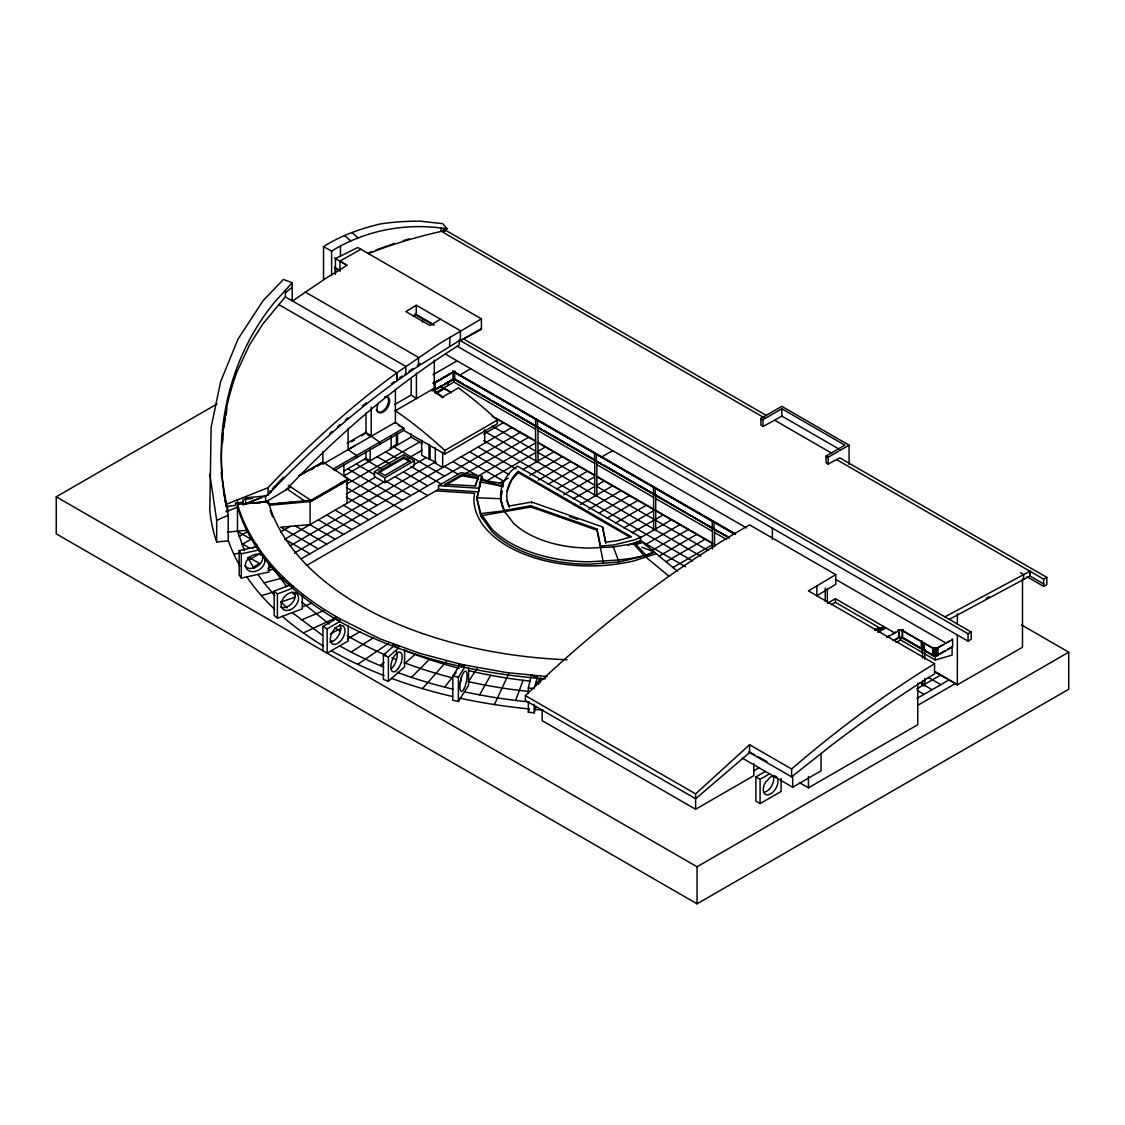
<?xml version="1.0" encoding="UTF-8"?>
<svg xmlns="http://www.w3.org/2000/svg" width="1125" height="1125" viewBox="0 0 1125 1125"><rect width="100%" height="100%" fill="white"/><g stroke="black" fill="none" stroke-linecap="round" stroke-linejoin="round"><path stroke-width="1.5" d="M440.438 319.205L430.087 325.561L405.914 311.597L416.278 305.241L460.42 330.722L460.406 340.664L481.402 329.4L481.402 318.839L439.439 343.603L396.9 372.769L396.886 380.939A693.281 400.261 -60 0 0 271.097 491.639L269.719 493.116M323.536 279.844L323.536 246.656L331.608 251.058C364.936 230.484 405.478 222.666 444.15 228.487L444.15 230.794L445.823 230.4L766.434 415.505M772.383 539.452L772.397 527.527M922.387 649.308L922.373 642.023L922.275 649.448A1.491 0.858 0 0 0 924.089 650.489L924.764 650.278A1.491 0.858 0 0 0 925.144 649.884M934.917 671.92L957.333 684.858L957.361 634.641M957.375 624.263L957.375 613.87M1022.498 578.897L1022.498 647.241L957.333 684.858M460.406 340.664L481.402 328.556M222.623 481.823L228.234 515.222L228.234 540.858L216.689 541.969A380.503 219.684 0 0 1 209.812 509.962L211.12 427.388L220.584 381.797L238.008 339.103L263.011 300.783L283.387 279.436L292.205 282.783L292.205 300.867M422.48 322.116L422.578 318.825M1023.553 579.502L1023.708 574.566L1029.994 571.177L1029.994 576.028L1043.662 583.917M1029.994 571.261L1029.994 576.028L949.402 619.327M335.278 273.445L335.419 268.509M443.391 230.934L443.475 228.389M223.622 491.695L226.237 506.348L223.495 489.909C218.348 450.197 222.961 409.402 236.995 371.869L249.652 344.63L262.786 324.07L285.37 296.789L285.384 289.955M222.483 442.941L222.722 437.92M267.033 502.791L267.033 500.752L269.62 505.223L310.809 501.511L310.88 500.344L348.173 478.814L322.945 462.023L298.87 475.903M288.281 485.297L310.88 500.344L310.809 501.511L309.516 500.766M316.969 466.411L322.875 462.994L322.945 462.023L299.081 475.805M310.809 501.511L348.103 479.981L348.173 478.814M223.158 433.055L222.244 442.294M735.131 534.544L454.373 372.445L455.133 371.208L454.233 372.389M932.808 648.689L933.539 647.423L932.752 648.661M637.453 544.191L642.333 542.25L613.294 546.961L590.414 548.058A89.184 51.483 0 0 1 513.295 522.998L504.113 510.834L500.667 498.712L502.256 491.105M438.497 489.291L478.505 491.85L480.727 478.477L482.231 476.367L461.053 472.627L438.497 485.648L438.497 489.291L306.773 565.355M641.953 547.228L654.173 551.995L646.312 555.483L619.073 561.994L589.837 564.216A112.964 65.222 0 0 1 492.005 531.605L480.727 515.883L476.873 498.994L480.727 481.978L482.231 480.009L482.231 476.367M434.363 382.303C432.042 383.217 435.825 383.217 433.505 382.303M434.292 382.5L433.237 383.105L434.461 383.203M225.52 417.445L223.65 428.794M528.356 688.022L531.253 675.014L537.117 678.023L534.22 688.556L528.356 688.022L528.356 693.225M535.992 706.388L534.22 712.828L528.356 712.294L529.27 708.919L528.483 708.848A368.606 212.808 0 0 1 496.673 704.897L493.805 704.461A368.606 212.808 0 0 1 462.797 698.78L460.027 698.175M539.606 682.073L540.731 677.995L540.056 682.116M226.828 408.825L226.167 415.153M453.769 379.209L434.63 389.981L434.63 382.697L453.488 372.023C452.447 370.041 452.672 373.106 454.556 372.488M898.341 630.928L898.341 629.775L898.312 630.942M937.828 648.394L936.956 647.452L937.898 648.352M434.039 382.711L434.883 383.203L434.039 381.994M452.714 371.208L453.53 372.431L452.77 371.18M515.672 700.453L523.083 680.302M507.15 491.02L511.397 480.488L518.119 472.542L518.119 471.333L631.448 536.766L617.794 540.619L605.756 542.25L602.508 526.936L531.689 502.045L509.217 506.011L507.094 500.611M494.423 704.559L508.584 674.058M478.322 477.464L478.153 477.816A115.734 66.825 0 0 0 475.256 485.916L444.98 484.341L444.98 485.55L461.883 475.777L478.322 478.687L478.322 477.464L461.883 474.567L444.98 484.341M478.322 478.687L478.153 479.025A115.734 66.825 0 0 0 476.859 482.034M479.602 694.87L490.627 675.281M454.57 371.348L454.345 372.445M500.541 486.155L502.186 483.525L503.212 486.534L482.231 480.009L480.727 482.119M468.562 668.011L468.562 685.336L458.395 701.466L452.812 700.298L452.812 676.027L459 666.211L459 663.778L419.47 653.245L380.011 638.859L340.144 618.919L340.144 621.337L327.15 628.847L322.945 626.414L322.945 650.686M458.395 701.466L458.395 677.194L464.541 667.448L464.541 665.016L459 663.778M477.337 668.194L468.394 681.652L470.377 682.087A338.878 195.652 0 0 0 484.439 684.942L486.802 685.392A338.878 195.652 0 0 0 501.089 687.825L503.494 688.191A338.878 195.652 0 0 0 517.992 690.202L520.411 690.497A338.878 195.652 0 0 0 527.723 691.341M654.272 493.509A1.491 0.858 0 0 0 653.611 493.734L653.231 494.114A1.491 0.858 0 0 0 655.045 495.169L655.706 494.944A1.491 0.858 0 0 0 656.1 494.564M922.261 649.448L922.655 657.956M444.741 687.136L456.145 672.356M518.119 471.333C508.964 479.855 503.691 493.903 508.683 505.87M422.494 688.612L446.245 661.697M270.169 491.034L271.097 491.639L268.087 494.873L265.57 495.956L245.545 497.827L245.559 503.691L243.056 504.633L243.056 499.458L252.773 498.53M226.237 506.348L225.773 504.492L268.087 487.673L271.153 484.369A725.456 418.837 -60 0 1 396.886 372.783L278.55 304.439M292.205 282.783L274.711 302.006A380.222 256.317 -10.2 0 0 262.87 317.714L259.242 323.255A384.666 266.414 -12.8 0 0 249.286 340.2L246.291 346.12A388.73 275.963 -15.5 0 0 238.289 364.148L235.955 370.35A391.795 284.442 -18.3 0 0 229.964 389.278L228.305 395.677A392.428 290.714 -21.2 0 0 223.411 421.791L222.623 428.484A390.291 294.427 -24.4 0 0 221.316 448.453L221.231 455.048A384.82 295.031 -27.6 0 0 222.623 481.823M285.933 489.994L300.291 475.031A713.278 411.82 -60 0 1 459.211 344.995L459.366 340.059L968.048 633.741L971.198 632.053L971.198 639.337L968.048 641.152L457.088 346.148M285.328 296.845L405.844 366.427L405.844 374.723L404.789 374.119M411.469 677.348L429.314 659.517A316.181 182.545 0 0 0 444.08 664.144L444.277 664.214A321.047 185.358 0 0 0 457.622 667.898L459.253 668.32M753.792 763.552L753.792 775.688L695.63 809.269L695.63 793.898L749.587 744.736L791.62 769.008L791.62 776.855L749.587 752.583L749.587 744.736M383.4 655.144L393.469 646.186L398.503 645.595L398.503 648.028L388.392 657.014L388.392 681.286L383.4 679.416L383.4 655.144L388.392 657.014M405.267 663.089L414.984 654.455M388.392 681.286L404.578 666.886L404.578 649.547M791.62 769.008L793.153 767.658A981.97 566.944 -60 0 1 924.384 670.008L934.552 663.736L808.439 590.92L835.763 574.65L749.587 524.883A981.97 566.944 -60 0 0 525.375 695.602L525.375 700.453L695.63 798.75L749.587 752.583M285.384 292.838L292.205 287.072M791.62 776.855L830.897 745.777A1248.989 721.111 -60 0 1 924.413 680.203L934.552 673.847L934.552 663.736M380.095 665.578L384.019 662.456M657.211 495.802L712.083 528.089A1.491 0.858 0 0 0 713.897 529.144L728.044 536.695M292.5 300.98L326.095 278.156L347.077 265.289L339.891 261.141L339.905 270.394M331.327 650.7L331.284 650.686A368.297 212.639 0 0 0 357.764 664.341L388.491 643.373M459.366 339.384L460.406 339.989L418.514 365.934L396.886 380.939L396.886 372.783M351.141 652.05L373.683 637.594M323.536 246.656C340.762 235.659 360.422 228.614 380.25 223.973A302.639 214.566 -44.7 0 1 420.258 221.189L442.758 223.664L447.103 228.867L446.119 229.12M413.311 316.266L416.278 314.508L416.278 305.241M356.512 457.734L356.512 455.513L348.103 449.648L355.458 445.317M1021.57 624.938L1068.75 652.177L1068.75 689.231L697.064 903.811L56.25 533.841L56.25 496.786L217.055 403.945M433.083 374.695L457.102 360.83M394.65 404.578L411.159 395.03L411.159 378.183M438.764 380.109L433.758 382.795M441.647 378.45L444.516 376.791M447.384 375.131L450.267 373.472M434.63 382.697L453.488 371.841L434.812 383.217M434.095 383.386L433.336 383.4M395.395 410.723L434.292 388.266M441.872 385.397L432.183 390.994L432.183 389.489L442.688 396.97L458.466 387.872L462.895 391.177A360.042 207.872 60 0 1 497.348 420.117L497.348 423.759L444.797 454.092L403.805 430.425L334.252 470.587M444.909 383.639L453.923 378.436L463.036 383.695M459.534 375.202L470.756 368.719M434.63 389.981L454.359 379.125M347.189 443.194L365.977 432.337L379.631 442.167L379.631 444.389M435.052 392.977L453.923 382.078L535.894 429.413M351.52 441.689L354.417 440.016M361.631 435.839L364.528 434.18M437.456 392.808L444.459 388.758M311.062 469.828L314.016 468.113M322.875 464.203L395.395 422.339L403.805 428.203L403.805 430.425M267.033 501.3L265.289 502.312L290.841 487.012M332.775 469.223L403.805 428.203M343.73 471.178L365.977 458.339L370.181 460.772L370.181 449.016M397.505 433.097L397.505 444.994L396.45 444.389L392.962 446.4L444.459 476.128M239.062 536.47L247.781 531.436M422.367 443.587L411.159 437.119L343.561 476.128L402.427 510.117M339.666 483.652L342.619 481.936M348.103 479.784L310.809 501.314L309.53 500.456M241.945 544.514L251.086 539.241L237.572 531.436M346.373 484.228L419.569 441.97M374.386 471.698L403.805 454.697L414.323 460.772L414.323 465.623L384.891 482.611L374.386 476.55L374.386 471.698L384.891 477.759L414.323 460.772M403.805 457.102L378.534 471.698L384.891 475.369L410.175 460.772L403.805 457.102L403.805 458.311L378.534 472.908M252.478 548.142L256.683 545.709M280.505 531.956L290.18 526.373M346.373 493.931L375.427 477.155M407.841 458.438L422.255 450.112M249.033 559.842L259.481 553.795L262.294 555.427M284.709 539.241L383.836 482.006M425.883 457.734L413.269 465.019L414.323 465.623M421.678 440.184L421.678 455.316L436.387 462.586L435.333 463.205L435.333 447.905M444.797 454.092L444.797 450.45L497.348 420.117M253.209 567.141L259.481 563.513L248.555 557.198M290.32 545.709L435.333 461.981M483.694 434.067L503.311 422.733M272.095 565.931L267.891 568.364L270.394 569.812M294.525 552.994L511.72 427.584M301.528 558.661L520.13 432.45M464.077 474.511L528.539 437.302M535.542 442.969L478.097 476.128L452.869 461.573M486.802 480.811L535.542 452.672M538.355 451.055L545.358 447.005M499.683 483.089L508.233 478.153M522.942 469.659L535.894 462.178L535.514 426.15A1.491 0.858 0 0 0 537.328 427.205L540.984 428.709M538.003 460.969L553.767 451.856M529.945 475.327L562.177 456.722M538.355 480.178L570.586 461.573M548.156 484.228L578.995 466.425M601.158 457.27L612.647 450.633M556.566 489.08L587.391 471.277M322.945 626.414L335.953 618.919L340.144 621.337M563.569 494.747L594.408 476.944M573.384 498.783L594.408 486.647M597.206 485.03L604.209 480.994M347.428 638.944L360.014 631.688M580.388 504.45L594.759 496.153L594.759 460.969M612.619 485.845L596.855 494.944A1.491 0.858 0 0 1 596.939 496.097A1.491 0.858 0 0 1 594.956 496.252A1.491 0.858 0 0 1 594.52 495.127M588.797 509.302L621.028 490.697M760.795 418.486L762.905 419.695L781.819 408.769L781.819 416.053L774.605 420.216L763.059 426.431L760.95 425.208L760.795 418.486L781.819 406.35L849.08 445.177L849.08 464.33M598.612 513.352L629.438 495.548M607.022 518.203L637.847 500.4M615.417 523.055L646.256 505.266M623.827 527.906L654.666 510.117M632.236 532.772L663.075 514.969M639.239 538.425L653.611 530.142L653.611 493.734M655.706 528.919L671.47 519.82M645.258 544.669L679.88 524.672M652.191 550.378L688.289 529.538M1027.041 576.759L1043.662 586.35L1046.812 584.536L1046.812 577.378L839.77 457.847L828.211 464.048L826.116 462.839L825.961 456.103L844.875 445.177L781.819 408.769M825.961 456.103L828.056 457.312L849.08 445.177M659.123 556.087L696.698 534.389M666.056 561.783L705.108 539.241M672.975 567.492L712.139 544.894M827.339 603.366L835.425 598.697L894.698 632.925M831.389 604.673L835.425 602.339L881.241 628.791M874.575 630L877.458 628.327L879.567 629.536L879.567 628.073L881.663 629.283M875.222 630.577L879.567 628.073M877.331 630.323L883.772 626.611M877.725 630.352L880.608 628.678M877.978 632.377L885.867 627.82M886.739 637.228L889.678 635.541M892.603 633.839L895.542 632.152M886.908 637.327L898.833 630.661A2.475 1.434 0 0 1 902.334 630.661L932.864 648.281L937.702 648.267L937.702 655.552L932.864 655.566L902.334 637.931A2.475 1.434 0 0 0 898.833 637.931L894.248 640.378M893.081 640.645L899.086 637.186M896.077 642.558L900.577 639.956L922.655 652.697M921.248 641.573L921.431 648.759M935.719 648.816L952.636 639.647L952.636 646.931L936.886 655.734M938.869 647.198L943.341 644.611M946.322 642.881L949.303 641.166M926.156 651.08L934.552 655.931L934.833 648.816L935.269 656.353L944.789 650.855M947.714 649.167L952.116 646.622L952.087 655.13L935.269 659.995L923.709 653.316M753.792 770.836L759.389 767.602M781.116 778.528L781.116 791.466L760.092 803.602L755.887 801.183L755.887 776.911L765.352 771.441M755.887 776.911L760.092 779.33L769.556 773.873M917.03 688.711L922.655 685.462A1.491 0.858 0 0 0 924.989 685.294A1.491 0.858 0 0 0 924.089 684.028M924.75 684.253L940.514 675.155M917.03 698.428L948.923 680.006M918.07 705.108L955.237 683.648M742.233 758.095L792.675 787.219L821.053 770.836L821.053 753.427M799.327 782.564L808.439 787.823L917.747 724.725L917.747 683.058M56.25 496.786L697.064 866.77L1068.75 652.177M339.891 261.141L360.872 249.258M445.823 230.4L442.673 232.087L764.789 418.064M944.916 616.88L1023.694 574.566L1020.544 572.737M986.161 598.416L989.184 596.784M1046.812 577.378L1043.662 579.066L1043.662 586.35M481.402 318.839L357.778 247.472L335.447 258.553L335.447 267.82M330.623 633.741L340.931 628.383M335.067 267.905L339.933 271.111M303.384 632.925L335.7 617.794M640.631 537.202L634.584 539.888L613.294 545.034L600.609 546.033L596.981 529.003L530.859 505.772L504.731 510.384L504.113 509.555A89.184 51.483 0 0 1 511.552 470.686L517.402 466.059L640.631 537.202L640.631 540.844L677.362 571.106M685.491 566.747L640.631 540.844L628.031 545.119M453.136 371.812L454.205 371.644M601.341 463.556L596.194 461.18A1.491 0.858 0 0 1 594.366 460.139L595.8 460.35M216.689 541.969L216.689 520.327L228.234 515.222M243.056 502.298L235.491 503.002L235.491 505.42L227.686 506.208L227.686 511.059L226.237 511.692L238.627 506.714M301.233 620.044L323.677 610.636M243.267 504.844L268.087 494.873L268.087 487.673M244.392 504.127L261.408 497.559M654.173 551.995C633.811 560.461 611.452 560.25 589.837 561.783A112.964 65.222 0 0 1 492.005 529.186L480.727 513.591L476.873 497.784L480.727 481.978L503.212 486.534M656.241 553.711L634.205 560.841A115.931 66.938 0 0 1 473.906 498.994L474.539 493.327L435.811 490.838M274.163 591.061L289.392 585.352L292.823 585.731L292.823 588.164L277.411 593.944L274.163 591.061L274.163 615.333L277.411 618.216L302.344 608.864L302.344 594.998M302.33 606.783L311.597 603.309M640.631 540.844L634.584 543.108L646.312 555.483M280.912 601.973L294.806 597.347M261.422 595.603L275.175 591.567M453.305 372.488L453.277 371.348M952.453 640.111L952.453 638.958L951.862 639.548M257.906 574.425L263.995 582.82L283.528 577.758M445.134 229.359L446.344 228.769L444.15 228.487M239.161 550.631L256.472 546.792L256.472 544.359L258.539 550.013L241.298 553.837L239.161 550.631L239.161 574.903L241.298 578.109L269.044 571.95L269.044 563.288M267.975 570.347L273.459 569.123L286.622 586.364M368.297 253.673A369.014 205.481 1.7 0 1 441.028 231.441L445.134 230.555L445.134 228.614M603.478 563.175L596.981 530.212L530.859 506.981L482.231 515.559L482.231 517.992M228.305 540.52A368.606 212.808 0 0 0 231.792 549.577L233.789 554.077L240.342 553.064M504.113 510.834L480.727 513.591L480.727 515.883M226.237 511.2L227.686 511.059M227.447 532.125L247.134 530.241M245.545 503.677L265.57 501.75L265.57 495.886M260.62 502.734L252.83 503.03M276.905 503.705L280.336 503.395M288.914 502.622L292.345 502.312M300.938 501.539L304.369 501.23M269.62 504.014L310.88 500.344M453.698 371.784L454.711 371.812M936.169 656.058L934.369 656.058M433.505 382.795L434.363 382.795M433.505 383.498L434.363 383.498M500.667 498.712L476.873 497.784L476.873 498.994M438.497 485.648L478.505 488.208M534.333 709.383L537.258 709.636A368.606 212.808 0 0 0 543.122 710.1M547.284 676.603L506.377 672.539L464.541 665.016L459 666.211L464.541 667.448M545.583 678.867C475.777 673.763 406.223 657 344.152 624.052C297.492 597.867 253.238 559.786 237.473 506.841L237.502 506.897M446.119 228.741L447.103 228.867M482.231 480.009L503.409 483.75M452.812 676.027L458.395 677.194M464.484 691.819L465.722 692.086A356.723 205.945 0 0 0 478.659 694.688L481.261 695.18A356.723 205.945 0 0 0 497.025 697.852L499.669 698.259A356.723 205.945 0 0 0 529.116 701.944M903.052 629.817L902.264 631.055L903.108 629.845M454.078 371.925L735.159 534.136M454.078 379.209L729.309 537.834M429.314 659.517L429.117 659.461A321.047 185.358 0 0 1 416.489 655.017L414.422 654.244A321.047 185.358 0 0 1 404.227 650.236M569.573 516.572L577.8 519.469M391.345 678.319L393.848 679.233A368.606 212.808 0 0 0 422.142 688.514L424.786 689.288A368.606 212.808 0 0 0 451.744 696.319M397.223 672.342L399.53 673.2A356.723 205.945 0 0 0 411.258 677.278L413.634 678.066A356.723 205.945 0 0 0 425.672 681.848L428.105 682.566A356.723 205.945 0 0 0 442.927 686.672L445.43 687.319A356.723 205.945 0 0 0 452.981 689.189M404.072 662.639L406.153 663.427A338.878 195.652 0 0 0 418.852 667.927L421.003 668.644A338.878 195.652 0 0 0 434.095 672.764L436.303 673.425A338.878 195.652 0 0 0 451.997 677.742M933.666 655.734L902.503 637.833A2.728 1.575 0 0 0 898.65 637.833L898.65 630.548A2.728 1.575 0 0 1 902.503 630.548L933.019 648.169L936.112 648.633L936 655.931M748.842 751.725L754.875 754.987M757.898 756.633L766.941 761.541M339.539 645.736L341.494 646.847A356.723 205.945 0 0 0 349.481 651.178L351.506 652.247A356.723 205.945 0 0 0 363.994 658.42L366.117 659.419A356.723 205.945 0 0 0 379.153 665.198L381.375 666.127A356.723 205.945 0 0 0 383.597 667.041M708.047 550.491L597.206 486.647M692.634 561.009L483.694 440.536M781.819 416.053L840.375 449.859M774.605 420.216L831.656 453.164M1043.662 579.15L836.62 459.619M334.477 258.005L347.091 265.275M463.57 338.977L971.198 632.053M334.477 267.258L340.2 270.591M415.083 313.805L434.405 324.97M415.012 314.452L433.308 325.012M449.522 345.839L450.056 337.092M445.177 353.953L746.522 527.934M835.312 579.192L946.027 643.12M735.511 533.939L454.528 371.911L454.528 379.195M305.17 291.994L418.514 357.427L418.514 365.934M466.059 385.453L490.359 399.473M493.397 401.231L534.375 424.898M543.98 430.439L593.255 458.887M604.322 465.272L652.12 492.863M902.053 637.172L923.273 649.42M729.084 537.905L454.359 379.294L454.359 372.023M881.663 627.82L883.772 629.03M538.003 430.622L594.759 463.387M596.855 464.611L653.611 497.377M655.706 498.586L712.462 531.352M714.572 532.561L726.539 539.48M442.589 387.281L450.197 391.683M495.83 418.022L535.388 440.859M538.425 442.617L594.717 475.116M597.755 476.873L652.528 508.5M655.566 510.244L713.377 543.628M935.859 672.075L957.67 684.675M441.83 387.239L451.463 392.808M492.103 416.264L535.542 441.352M538.355 442.969L594.408 475.327M597.206 476.944L712.111 543.291M435.192 392.639L442.688 396.97M928.238 677.391L940.852 684.675M440.255 396.042L443.067 397.659M492.103 425.967L535.542 451.055M538.355 452.672L594.408 485.03M483.694 430.833L535.894 460.969M594.759 494.944L538.003 462.178L538.003 426.98M653.611 528.919L596.855 496.153L596.855 460.969M700.903 556.228L655.706 530.142A1.491 0.858 0 0 1 653.372 529.959A1.491 0.858 0 0 1 654.272 528.708M919.716 682.552L922.655 684.253M932.105 689.709L924.75 685.462L924.75 678.459M917.03 690.328L924.033 694.378M478.097 447.005L515.981 468.886M518.119 472.542L629.958 537.117M469.688 451.856L508.992 474.553M461.278 456.722L503.311 480.994M398.208 425.18L403.805 428.414M482.006 478.392L485.93 480.656M444.459 466.425L458.48 474.511M435.333 463.205L442.688 467.452L442.688 452.32M390.15 448.031L391.191 448.636L391.191 436.739M403.805 458.311L410.175 461.981M385.608 451.856L396.956 458.409M410.836 466.425L441.661 484.228M377.198 456.722L390.023 464.119M403.467 471.881L427.641 485.845M364.584 459.141L381.614 468.97M395.072 476.747L427.641 495.548M356.175 463.992L374.681 474.68M385.608 480.994L410.836 495.548M347.766 468.858L402.427 500.4M348.103 479.981L347.048 479.377L347.048 503.241M346.373 487.462L377.198 505.266M346.373 497.166L377.198 514.969M343.561 505.266L368.789 519.82M335.166 510.117L360.38 524.672M326.756 514.969L351.97 529.538M270.113 491.062L271.097 491.639M318.347 519.82L343.561 534.389M309.811 524.602L335.166 539.241M267.033 500.906L268.312 501.638A325.505 187.931 0 0 0 566.986 659.77M295.256 525.909L326.756 544.092M318.347 548.944L280.716 527.217L310.106 524.573L310.106 500.709M286.116 540.042L309.938 553.795M525.375 695.602L695.63 793.898M241.509 543.431L249.68 548.142M695.63 809.269L542.194 720.675L542.194 710.156M268.312 503.902L268.312 501.638L237.473 504.408C252.858 555.567 294.694 593.606 340.144 618.919M347.217 635.597L350.212 637.341A338.878 195.652 0 0 0 362.812 644.259L364.669 645.216A338.878 195.652 0 0 0 376.017 650.784L377.944 651.684A338.878 195.652 0 0 0 385.791 655.214M330.722 640.547L332.423 641.573M340.383 631.434L334.702 627.764M322.411 635.288L292.317 612.619M411.159 395.03L416.419 398.587L416.419 372.966M287.227 489.094L304.622 500.906M395.213 410.597L400.275 414.127A360.042 207.872 60 0 1 444.797 450.45M329.175 624.023L301.823 602.1M367.017 434.18L369.127 435.839M669.263 576.394L644.414 555.933L633.108 543.375M351.97 232.608L358.045 237.881M344.587 235.547L350.803 240.947M282.361 616.359L283.345 617.231A368.606 212.808 0 0 0 302.358 632.208L307.462 635.794A368.606 212.808 0 0 0 323.564 646.158M287.1 607.936L280.772 601.833M295.298 595.758L291.853 592.186M274.795 595.603L263.995 582.82M246.811 576.886L249.286 580.444A368.606 212.808 0 0 0 259.242 593.128L262.87 597.263A368.606 212.808 0 0 0 274.711 609.398M253.912 568.294L247.795 557.466M244.505 550.617L237.473 531.112L237.473 499.612M613.294 546.961L619.073 561.994M500.667 500.006L502.819 508.247M605.756 543.459L602.508 526.936M209.812 474.173L216.689 520.327M221.541 471.839L221.934 476.916M221.569 477.127L221.414 472.177M828.056 457.312L828.211 464.048M762.905 419.695L763.059 426.431M968.048 633.741L968.048 641.152M937.547 648.169L937.547 655.439M935.677 648.675L935.719 656.1M935.269 656.353L935.269 659.995M934.861 648.675L934.861 655.959M933.019 648.169L933.019 655.453M932.864 648.281L932.864 655.566M924.75 650.278L924.75 659.18M924.342 650.447L924.342 643.148L924.103 650.503M922.655 680.442L922.655 685.462A1.491 0.858 0 0 1 922.964 684.113M902.503 630.548L902.503 637.833M902.334 630.661L902.334 637.931M900.577 637.538L900.577 639.956M898.833 630.661L898.833 637.931M882.717 626.006L882.717 628.425M877.458 628.327L877.458 629.789M875.363 628.58L875.363 630.042M835.763 574.65L835.763 584.353L816.848 595.758L816.848 585.731M835.425 598.697L835.425 602.339M827.339 588.403L827.339 601.692M825.244 588.164L825.244 601.284M808.439 776.503L808.439 787.823M792.675 775.983L792.675 787.219M760.092 779.33L760.092 803.602M714.572 528.919L714.572 546.581M714.08 521.761L714.08 529.045M712.462 527.709L712.462 549.028M712.252 520.706L712.252 527.991M697.064 866.77L697.064 903.811M655.706 494.944L655.706 530.142A1.491 0.858 0 0 0 655.397 528.792M655.214 487.786L655.214 495.07M653.4 486.731L653.4 494.016M600.609 546.033L600.609 547.256M596.981 529.003L596.981 530.212M596.362 453.797L596.362 461.081M594.548 452.756L594.548 460.041M574.791 504.042L574.791 505.266M538.875 678.544L538.875 683.733M537.511 419.822L537.511 427.106M537.117 675.591L537.117 678.023M535.683 418.767L535.683 426.052M534.22 704.152L534.22 712.828M531.689 502.045L531.689 503.255M530.859 505.772L530.859 506.981M528.356 701.888L528.356 712.294M509.217 506.011L509.217 507.22M504.731 510.384L504.731 511.594M484.734 429.736L484.734 443.18M461.883 474.567L461.883 475.777M453.923 378.436L453.923 382.078M453.488 372.023L453.488 379.294M453.305 371.911L453.305 379.195M447.947 381.895L447.947 385.523M441.028 228.066L441.028 231.441M434.812 382.795L434.812 390.08M434.292 360.07L434.292 389.77M430.087 445.359L430.087 458.958M429.033 444.263L429.033 459.562M411.159 433.758L411.159 437.119M396.45 434.194L396.45 444.389M395.395 389.77L395.395 423.548M393.469 643.767L393.469 646.186M384.891 477.759L384.891 482.611M371.222 407.166L371.222 436.303M365.977 413.142L365.977 433.336M365.977 451.617L365.977 458.339M348.103 428.653L348.103 449.648M348.173 625.373L348.173 640.983L327.15 653.119L327.15 628.847M343.898 464.175L343.898 475.945M340.453 246.206L340.453 255.895M339.989 619.017L339.989 621.436M335.953 616.486L335.953 618.919M335.419 268.509L335.419 274.43M334.702 267.413L334.702 268.2M331.608 251.058L331.608 275.512M322.875 451.575L322.875 462.994M289.392 582.933L289.392 585.352M277.411 593.944L277.411 618.216M258.539 547.594L258.539 550.013M241.298 553.837L241.298 578.109M383.92 675.506A368.606 212.808 0 0 1 357.764 664.341M239.934 565.945A368.606 212.808 0 0 1 233.789 554.077M395.845 659.419A338.878 195.652 0 0 1 391.795 657.759M367.762 253.209A392.484 218.545 1.7 0 1 371.897 251.592M376.045 249.989A392.484 218.545 1.7 0 1 381.656 247.922M383.077 247.416A392.484 218.545 1.7 0 1 387.337 245.897M388.758 245.405A392.484 218.545 1.7 0 1 394.523 243.464M403.284 240.652A392.484 218.545 1.7 0 1 409.191 238.838M272.222 488.883A700.903 404.662 -60 0 1 283.837 476.958M329.653 433.603A700.903 404.662 -60 0 1 332.255 431.311M337.458 426.783A700.903 404.662 -60 0 1 340.059 424.533M345.277 420.075A700.903 404.662 -60 0 1 347.892 417.881M362.348 406.027A700.903 404.662 -60 0 1 366.3 402.863M391.472 383.667A700.903 404.662 -60 0 1 394.13 381.727M399.459 377.888A700.903 404.662 -60 0 1 402.131 375.989M408.98 371.208A700.903 404.662 -60 0 1 413.17 368.339M417.347 365.498A700.903 404.662 -60 0 1 420.145 363.642M272.644 516.923A325.505 187.931 0 0 1 270.281 510.511M898.481 630.45A2.967 1.716 0 0 1 902.686 630.45M937.378 648.056A2.967 1.716 0 0 1 933.173 648.056M530.339 681.145A321.047 185.358 0 0 1 508.697 678.333L506.306 677.967A321.047 185.358 0 0 1 492.117 675.562L489.769 675.127A321.047 185.358 0 0 1 475.833 672.272L473.527 671.766A321.047 185.358 0 0 1 468.942 670.711M394.298 646.017A321.047 185.358 0 0 1 392.358 645.145M536.133 685.547A10.406 1.336 -84.8 0 1 538.116 684.281M461.334 676.842A10.406 2.911 -78.1 0 1 459.675 684.633M396.408 651.473A10.406 4.627 -69.4 0 1 391.5 668.573M339.82 624.558A10.406 6.005 -60 0 1 338.653 635.484A10.406 6.005 -60 0 1 329.78 641.967M295.059 593.17A10.406 7.13 -48.4 0 1 290.995 604.252A10.406 7.13 -48.4 0 1 280.462 606.839M264.558 558.619A10.406 7.931 -33.6 0 1 253.491 571.641A10.406 7.931 -33.6 0 1 247.219 559.786A10.406 7.931 -33.6 0 1 263.587 556.777M262.42 555.413A10.406 7.931 -33.6 0 1 256.753 566.719A10.406 7.931 -33.6 0 1 244.631 565.805M777.009 777.459A10.406 6.005 -60 0 0 774.323 775.898L770.639 776.883L765.436 782.381A10.406 6.005 -60 0 0 768.741 794.686A10.406 6.005 -60 0 0 777.741 779.077M773.536 776.644A10.406 6.005 -60 0 1 764.536 792.253M538.383 461.348A1.491 0.858 0 0 1 537.455 462.375A1.491 0.858 0 0 1 535.598 461.939A1.491 0.858 0 0 1 536.203 460.828M475.523 486.113A115.734 66.825 0 0 1 476.494 483.047M384.567 396.9A8.916 5.147 -60 0 1 389.18 404.03A8.916 5.147 -60 0 1 380.025 412.861A8.916 5.147 -60 0 1 378.591 402.666M386.438 396.281A8.916 5.147 -60 0 1 385.748 408.206A8.916 5.147 -60 0 1 376.284 409.922M921.192 641.264C921.178 643.612 923.02 639.38 921.192 641.264M464.4 688.008A10.406 2.911 -78.1 0 0 466.003 671.273A10.406 2.911 -78.1 0 0 460.041 684.52A10.406 2.911 -78.1 0 0 464.4 688.008M397.955 668.855A10.406 4.627 -69.4 0 0 400.5 652.373A10.406 4.627 -69.4 0 0 391.008 664.622A10.406 4.627 -69.4 0 0 397.955 668.855M339.567 642.023A10.406 6.005 -60 0 0 342.858 625.908A10.406 6.005 -60 0 0 330.553 636.82A10.406 6.005 -60 0 0 339.567 642.023M289.87 609.905A10.406 7.13 -48.4 0 0 297.422 594.323A10.406 7.13 -48.4 0 0 282.319 599.991A10.406 7.13 -48.4 0 0 289.87 609.905"/></g></svg>
